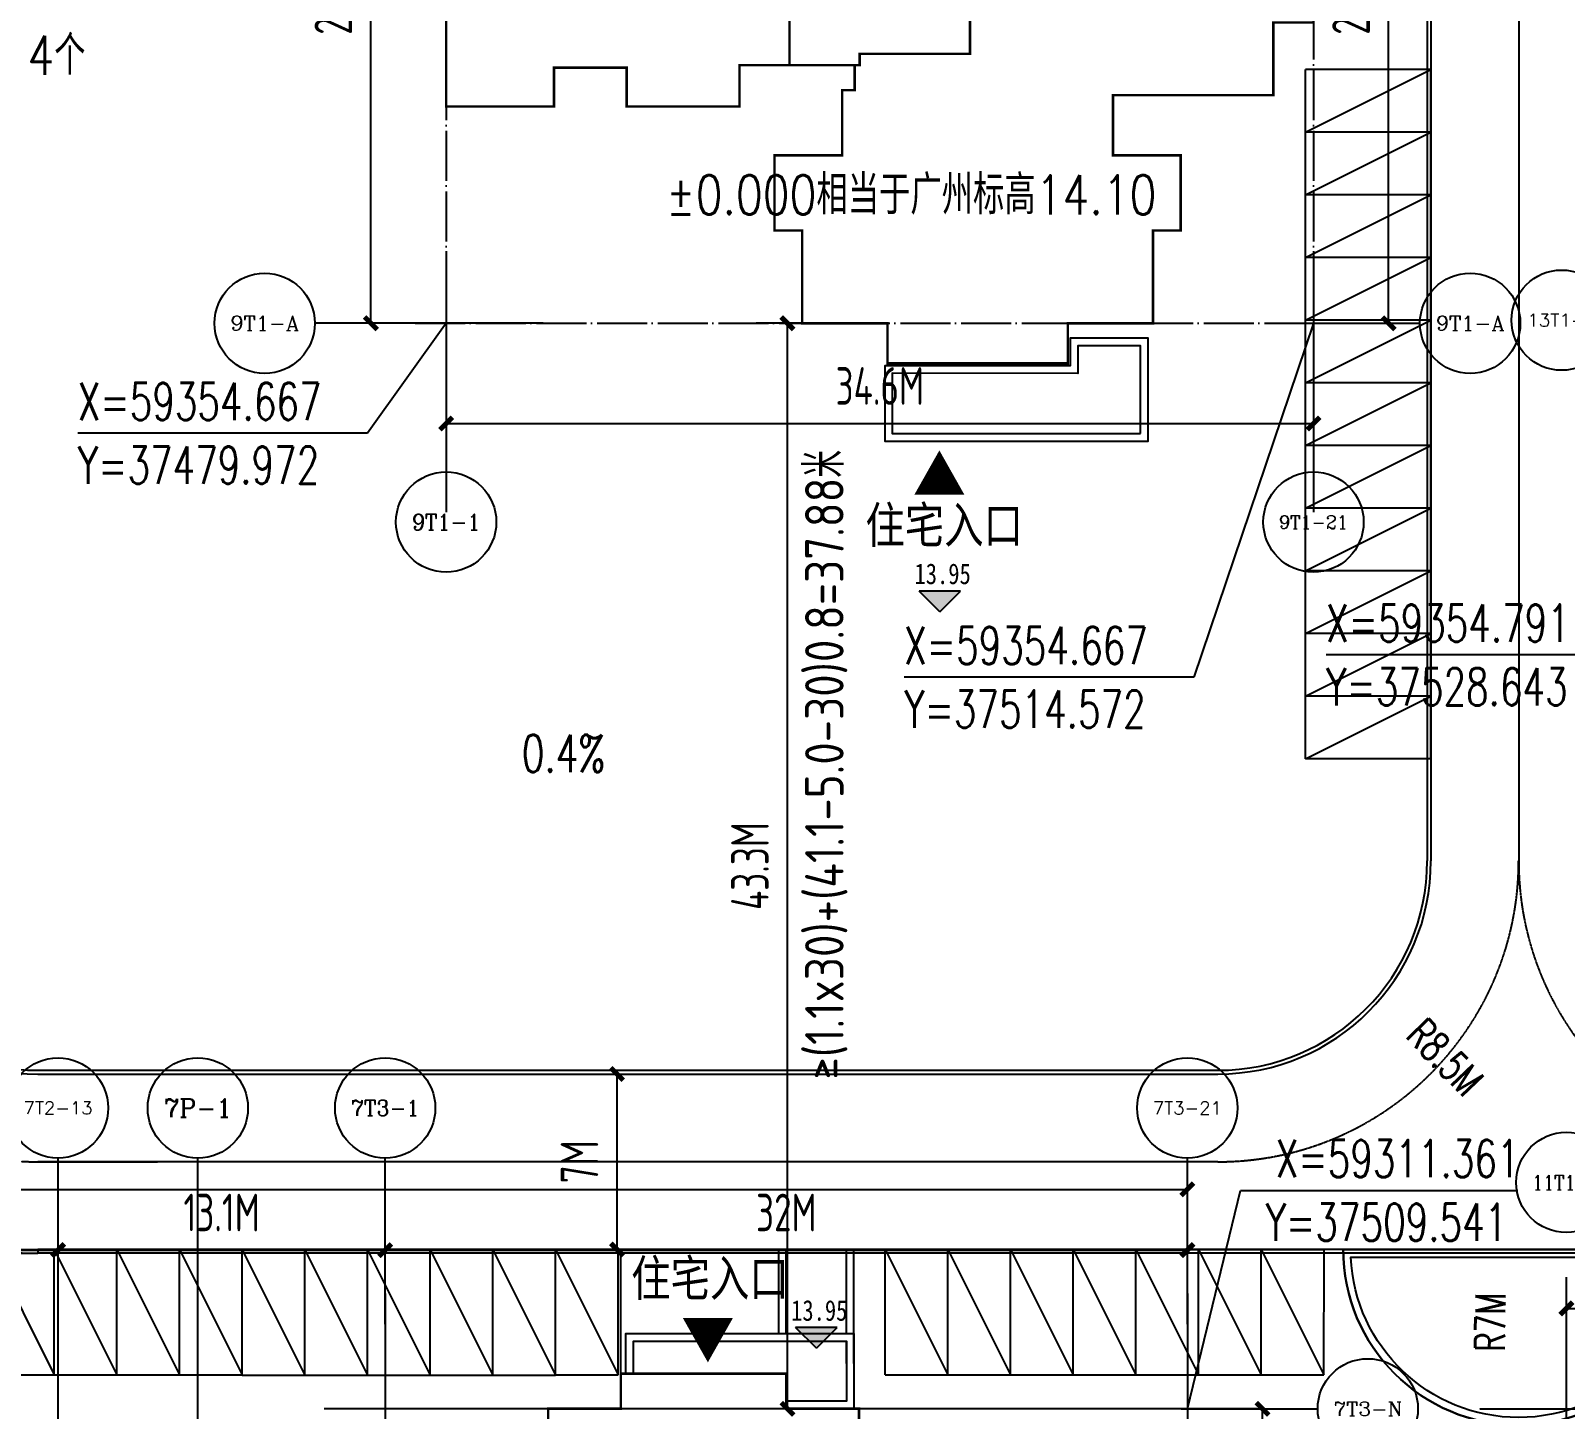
# Model space of a CAD drawing. Header units: inches. Extents: x 12502 to 585460, y 5002 to 415502.
# Drawn here: x 290150 to 351369, y 153013 to 208009 of the extents above; entities that cross this region are included whole.
import ezdxf
from ezdxf.enums import TextEntityAlignment as Align

# ---------------------------------------------------------------- set-up
doc = ezdxf.new("R2010")
doc.units = ezdxf.units.IN
doc.header["$MEASUREMENT"] = 0
for name, pattern in [('ACAD_ISO04W100', [30, 24, -3, 0, -3]), ('DASH', [0.35, 0.25, -0.1]), ('DOTE', [2.42, 2, -0.2, 0.02, -0.2])]:
    doc.linetypes.add(name, pattern=pattern)
for name, color, linetype in [('-1-500室外标高', 4, 'Continuous'), ('@YL', 2, 'Continuous'), ('AXIS_TEXT', 7, 'Continuous'), ('DIM_COOR', 3, 'Continuous'), ('DIM_SYMB', 3, 'Continuous'), ('DL_道路中线_支路网_', 4, 'ACAD_ISO04W100'), ('DL_道路红线_支路网_', 1, 'Continuous'), ('DOTE', 16, 'Continuous'), ('PUB_DIM', 3, 'Continuous'), ('PUB_TEXT', 7, 'Continuous'), ('SHAPE', 161, 'Continuous'), ('入口', 4, 'Continuous'), ('屋顶轮廓', 36, 'Continuous'), ('建筑间距退缩', 5, 'Continuous'), ('扑救面', 2, 'Continuous'), ('竖向标高', 1, 'Continuous'), ('车位', 40, 'Continuous')]:
    doc.layers.add(name, color=color, linetype=linetype)
doc.styles.add('_DIMFONT', font='gbenor.shx', dxfattribs={"bigfont": 'gbcbig.shx'})
doc.styles.add('_TCH_AXIS', font='COMPLEX', dxfattribs={"bigfont": 'GBCBIG'})
doc.styles.add('_TCH_DIM', font='SIMPLEX', dxfattribs={"bigfont": 'GBCBIG'})
doc.styles.add('CHINESE', font='', dxfattribs={"width": 0.8})
doc.styles.add('DIM_FONT', font='superos.shx', dxfattribs={"width": 0.8, "bigfont": 'haiwenzw.shx'})
doc.styles.add('DIMST', font='', dxfattribs={"width": 0.8})
doc.styles.add('text_zheng', font='simplex.shx', dxfattribs={"width": 0.8, "bigfont": 'hztxt.shx'})
doc.styles.get('CHINESE').set_extended_font_data('NSimSun')
doc.styles.get('DIMST').set_extended_font_data('SimSun')
doc.dimstyles.new('DIMN500', dxfattribs={"dimscale": 5, "dimtxt": 300, "dimasz": 100, "dimexe": 250, "dimexo": 300, "dimgap": 150, "dimtad": 1, "dimdec": 0, "dimzin": 0, "dimdsep": 46, "dimtxsty": 'DIM_FONT', "dimblk": 'ARCHTICK', "dimcen": 0.09, "dimclrt": 7, "dimazin": 2, "dimtfac": 1, "dimtdec": 0, "dimtix": 1, "dimtmove": 2, "dimatfit": 3, "dimldrblk": 'ARCHTICK', "dimfxl": 1, "dimtolj": 1, "dimtzin": 0, "dimarcsym": 0})

# ---------------------------------------------------------------- blocks, each defined once
blk = doc.blocks.new('车位')
at = {"layer": '车位'}
for p, q in [((2126015, 462726), (2126015, 465226)), ((2131015, 465226), (2126015, 465226)), ((2131015, 462726), (2131015, 465226)), ((2131015, 462726), (2126015, 462726))]:
    blk.add_line(p, q, dxfattribs=at)
blk.add_lwpolyline([(2126015, 462726), (2131015, 465226)], dxfattribs=at)
blk = doc.blocks.new('_ArchTick')
at = {"color": 0, "linetype": 'ByBlock', "const_width": 0.4}
blk.add_lwpolyline([(-0.5, -0.5), (0.5, 0.5)], dxfattribs=at)
blk = doc.blocks.new('*D135')
at = {"layer": 'Defpoints', "color": 0, "transparency": 16777216}
for p in [(523580, 61443), (420220, 56674), (523580, 56674)]:
    blk.add_point(p, dxfattribs=at)
at = {"layer": 'PUB_DIM', "color": 0, "lineweight": -2, "transparency": 16777216}
for p, q in [((420220, 58174), (420220, 62693)), ((523580, 58174), (523580, 62693)), ((420220, 61443), (523580, 61443))]:
    blk.add_line(p, q, dxfattribs=at)
at = {"layer": 'PUB_DIM', "color": 0, "lineweight": -2, "transparency": 16777216, "xscale": 500, "yscale": 500, "zscale": 500, "rotation": 180}
blk.add_blockref('_ArchTick', (420220, 61443), dxfattribs=at)
at = {"layer": 'PUB_DIM', "color": 0, "lineweight": -2, "transparency": 16777216, "xscale": 500, "yscale": 500, "zscale": 500}
blk.add_blockref('_ArchTick', (523580, 61443), dxfattribs=at)
at = {"layer": 'PUB_DIM', "color": 7, "transparency": 16777216, "insert": (471900, 62943), "char_height": 1500, "attachment_point": 5, "style": 'DIM_FONT'}
blk.add_mtext('\\A1;103.4M', dxfattribs=at)
blk = doc.blocks.new('*D136')
at = {"layer": 'Defpoints', "color": 0, "transparency": 16777216}
for p in [(521834, 52690), (526580, 52690), (521834, 17075)]:
    blk.add_point(p, dxfattribs=at)
at = {"layer": 'PUB_DIM', "color": 0, "lineweight": -2, "transparency": 16777216}
for p, q in [((523334, 52690), (527830, 52690)), ((526580, 17075), (526580, 52690)), ((523334, 17075), (527830, 17075))]:
    blk.add_line(p, q, dxfattribs=at)
at = {"layer": 'PUB_DIM', "color": 0, "lineweight": -2, "transparency": 16777216, "xscale": 500, "yscale": 500, "zscale": 500}
for p, rotation in [((526580, 52690), 90), ((526580, 17075), 270)]:
    blk.add_blockref('_ArchTick', p, dxfattribs=dict(at, rotation=rotation))
at = {"layer": 'PUB_DIM', "color": 7, "transparency": 16777216, "insert": (525080, 34883), "char_height": 1500, "attachment_point": 5, "rotation": 90, "style": 'DIM_FONT'}
blk.add_mtext('\\A1;35.6M', dxfattribs=at)
blk = doc.blocks.new('*D139')
at = {"layer": 'Defpoints', "color": 0, "transparency": 16777216}
for p in [(478531, 59022), (452331, 54564), (478531, 54564)]:
    blk.add_point(p, dxfattribs=at)
at = {"layer": 'PUB_DIM', "color": 0, "lineweight": -2, "transparency": 16777216}
for p, q in [((452331, 56064), (452331, 60272)), ((478531, 56064), (478531, 60272)), ((452331, 59022), (478531, 59022))]:
    blk.add_line(p, q, dxfattribs=at)
at = {"layer": 'PUB_DIM', "color": 0, "lineweight": -2, "transparency": 16777216, "xscale": 500, "yscale": 500, "zscale": 500, "rotation": 180}
blk.add_blockref('_ArchTick', (452331, 59022), dxfattribs=at)
at = {"layer": 'PUB_DIM', "color": 0, "lineweight": -2, "transparency": 16777216, "xscale": 500, "yscale": 500, "zscale": 500}
blk.add_blockref('_ArchTick', (478531, 59022), dxfattribs=at)
at = {"layer": 'PUB_DIM', "color": 7, "transparency": 16777216, "insert": (465431, 60522), "char_height": 1500, "attachment_point": 5, "style": 'DIM_FONT'}
blk.add_mtext('\\A1;26.2M', dxfattribs=at)
blk = doc.blocks.new('*D140')
at = {"layer": 'Defpoints', "color": 0, "transparency": 16777216}
for p in [(491580, 59022), (478531, 54564), (491580, 54564)]:
    blk.add_point(p, dxfattribs=at)
at = {"layer": 'PUB_DIM', "color": 0, "lineweight": -2, "transparency": 16777216}
for p, q in [((478531, 56064), (478531, 60272)), ((491580, 56064), (491580, 60272)), ((478531, 59022), (491580, 59022))]:
    blk.add_line(p, q, dxfattribs=at)
at = {"layer": 'PUB_DIM', "color": 0, "lineweight": -2, "transparency": 16777216, "xscale": 500, "yscale": 500, "zscale": 500, "rotation": 180}
blk.add_blockref('_ArchTick', (478531, 59022), dxfattribs=at)
at = {"layer": 'PUB_DIM', "color": 0, "lineweight": -2, "transparency": 16777216, "xscale": 500, "yscale": 500, "zscale": 500}
blk.add_blockref('_ArchTick', (491580, 59022), dxfattribs=at)
at = {"layer": 'PUB_DIM', "color": 7, "transparency": 16777216, "insert": (485055, 60522), "char_height": 1500, "attachment_point": 5, "style": 'DIM_FONT'}
blk.add_mtext('\\A1;13.1M', dxfattribs=at)
blk = doc.blocks.new('*D141')
at = {"layer": 'Defpoints', "color": 0, "transparency": 16777216}
for p in [(523580, 59022), (491580, 54564), (523580, 54564)]:
    blk.add_point(p, dxfattribs=at)
at = {"layer": 'PUB_DIM', "color": 0, "lineweight": -2, "transparency": 16777216}
for p, q in [((491580, 56064), (491580, 60272)), ((523580, 56064), (523580, 60272)), ((491580, 59022), (523580, 59022))]:
    blk.add_line(p, q, dxfattribs=at)
at = {"layer": 'PUB_DIM', "color": 0, "lineweight": -2, "transparency": 16777216, "xscale": 500, "yscale": 500, "zscale": 500, "rotation": 180}
blk.add_blockref('_ArchTick', (491580, 59022), dxfattribs=at)
at = {"layer": 'PUB_DIM', "color": 0, "lineweight": -2, "transparency": 16777216, "xscale": 500, "yscale": 500, "zscale": 500}
blk.add_blockref('_ArchTick', (523580, 59022), dxfattribs=at)
at = {"layer": 'PUB_DIM', "color": 7, "transparency": 16777216, "insert": (507580, 60522), "char_height": 1500, "attachment_point": 5, "style": 'DIM_FONT'}
blk.add_mtext('\\A1;32M', dxfattribs=at)
blk = doc.blocks.new('*D149')
at = {"layer": 'Defpoints', "color": 0, "transparency": 16777216}
for p in [(718591, 53587), (683991, 46390), (718591, 46390)]:
    blk.add_point(p, dxfattribs=at)
at = {"layer": 'PUB_DIM', "color": 0, "lineweight": -2, "transparency": 16777216}
for p, q in [((683991, 47890), (683991, 54837)), ((718591, 47890), (718591, 54837)), ((683991, 53587), (718591, 53587))]:
    blk.add_line(p, q, dxfattribs=at)
at = {"layer": 'PUB_DIM', "color": 0, "lineweight": -2, "transparency": 16777216, "xscale": 500, "yscale": 500, "zscale": 500, "rotation": 180}
blk.add_blockref('_ArchTick', (683991, 53587), dxfattribs=at)
at = {"layer": 'PUB_DIM', "color": 0, "lineweight": -2, "transparency": 16777216, "xscale": 500, "yscale": 500, "zscale": 500}
blk.add_blockref('_ArchTick', (718591, 53587), dxfattribs=at)
at = {"layer": 'PUB_DIM', "color": 7, "transparency": 16777216, "insert": (701291, 55087), "char_height": 1500, "attachment_point": 5, "style": 'DIM_FONT'}
blk.add_mtext('\\A1;34.6M', dxfattribs=at)
blk = doc.blocks.new('*D150')
at = {"layer": 'Defpoints', "color": 0, "transparency": 16777216}
for p in [(715365, 49587), (721591, 49587), (715365, 23087)]:
    blk.add_point(p, dxfattribs=at)
at = {"layer": 'PUB_DIM', "color": 0, "lineweight": -2, "transparency": 16777216}
for p, q in [((716865, 49587), (722841, 49587)), ((721591, 23087), (721591, 49587)), ((716865, 23087), (722841, 23087))]:
    blk.add_line(p, q, dxfattribs=at)
at = {"layer": 'PUB_DIM', "color": 0, "lineweight": -2, "transparency": 16777216, "xscale": 500, "yscale": 500, "zscale": 500}
for p, rotation in [((721591, 49587), 90), ((721591, 23087), 270)]:
    blk.add_blockref('_ArchTick', p, dxfattribs=dict(at, rotation=rotation))
at = {"layer": 'PUB_DIM', "color": 7, "transparency": 16777216, "insert": (720091, 36337), "char_height": 1500, "attachment_point": 5, "rotation": 90, "style": 'DIM_FONT'}
blk.add_mtext('\\A1;26.5M', dxfattribs=at)
blk = doc.blocks.new('*D151')
at = {"layer": 'Defpoints', "color": 0, "transparency": 16777216}
for p in [(63447, -149142), (31446, -155523), (63447, -155523)]:
    blk.add_point(p, dxfattribs=at)
at = {"layer": 'PUB_DIM', "color": 0, "lineweight": -2, "transparency": 16777216}
for p, q in [((31446, -154023), (31446, -147892)), ((63447, -154023), (63447, -147892)), ((31446, -149142), (63447, -149142))]:
    blk.add_line(p, q, dxfattribs=at)
at = {"layer": 'PUB_DIM', "color": 0, "lineweight": -2, "transparency": 16777216, "xscale": 500, "yscale": 500, "zscale": 500, "rotation": 180}
blk.add_blockref('_ArchTick', (31446, -149142), dxfattribs=at)
at = {"layer": 'PUB_DIM', "color": 0, "lineweight": -2, "transparency": 16777216, "xscale": 500, "yscale": 500, "zscale": 500}
blk.add_blockref('_ArchTick', (63447, -149142), dxfattribs=at)
at = {"layer": 'PUB_DIM', "color": 7, "transparency": 16777216, "insert": (47447, -147642), "char_height": 1500, "attachment_point": 5, "style": 'DIM_FONT'}
blk.add_mtext('\\A1;32.0M', dxfattribs=at)
blk = doc.blocks.new('D5D6dwzx')
at = {"layer": 'PUB_DIM'}
blk.add_circle((294984.1, -194311.2), 2000, dxfattribs=at)
at = {"layer": 'AXIS_TEXT', "style": '_TCH_AXIS'}
blk.add_text('13T1-A', height=516.01, dxfattribs=at).set_placement((293608.1, -194569.2), (296360.2, -194569.2), align=Align.FIT)
blk = doc.blocks.new('T11lkx')
at = {"layer": 'SHAPE', "const_width": 100}
for points in [[(692913, 109833), (690013, 109833), (690013, 107033), (690013, 106533), (688912, 106533), (688912, 103433), (691613, 103433), (691613, 101033), (684213, 101033), (684213, 98133), (682613, 98134), (682613, 91983), (686913, 91983), (686913, 93533), (689813, 93533), (689813, 91983), (694313, 91983), (694313, 93633), (698913, 93633), (698913, 92633), (698413, 92633), (698413, 90033), (695713, 90033), (695713, 87233), (695713, 87033), (696813, 87033), (696813, 83333), (700220, 83333), (700220, 81733), (707413, 81733), (707413, 83333), (710813, 83333), (710813, 86533), (710813, 87033), (711913, 87033), (711913, 90033), (709213, 90033), (709213, 92433), (715613, 92433), (715613, 95333), (717213, 95333), (717213, 101483), (712913, 101483), (712913, 99933), (710013, 99933), (710013, 101633), (705513, 101633), (705513, 99933), (701613, 99933), (701613, 100833), (702013, 100833), (702013, 103633), (703713, 103633), (703713, 106333), (703713, 106533), (702413, 106533), (702413, 109833), (699513, 109833), (699513, 111233), (692913, 111233)], [(696313, 99433), (701113, 99433), (701113, 99933), (703513, 99933), (703513, 94083), (699113, 94083), (699113, 93633), (696313, 93633)]]:
    blk.add_lwpolyline(points, close=True, dxfattribs=at)
blk = doc.blocks.new('T7T8T9lkx')
at = {"layer": 'SHAPE', "const_width": 100}
blk.add_lwpolyline([(508816, 121367), (508816, 124667), (505916, 124667), (505916, 126067), (499316, 126067), (499316, 124667), (496416, 124667), (496416, 121367)], dxfattribs=at)
blk = doc.blocks.new('*D263')
at = {"layer": 'Defpoints', "color": 0, "transparency": 16777216}
for p in [(320340, 196337), (325494, 196337), (325494, 153031)]:
    blk.add_point(p, dxfattribs=at)
at = {"layer": 'PUB_DIM', "color": 0, "lineweight": -2, "transparency": 16777216}
for p, q in [((323994, 196337), (319090, 196337)), ((320340, 153031), (320340, 196337)), ((323994, 153031), (319090, 153031))]:
    blk.add_line(p, q, dxfattribs=at)
at = {"layer": 'PUB_DIM', "color": 0, "lineweight": -2, "transparency": 16777216, "xscale": 500, "yscale": 500, "zscale": 500}
for p, rotation in [((320340, 196337), 90), ((320340, 153031), 270)]:
    blk.add_blockref('_ArchTick', p, dxfattribs=dict(at, rotation=rotation))
at = {"layer": 'PUB_DIM', "color": 7, "transparency": 16777216, "insert": (318840, 174684), "char_height": 1500, "attachment_point": 5, "rotation": 90, "style": 'DIM_FONT'}
blk.add_mtext('\\A1;43.3M', dxfattribs=at)
blk = doc.blocks.new('*D304')
at = {"layer": 'Defpoints', "color": 0, "transparency": 16777216}
for p in [(310606, 166386), (313540, 166386), (310606, 159386)]:
    blk.add_point(p, dxfattribs=at)
at = {"layer": 'PUB_DIM', "color": 0, "lineweight": -2, "transparency": 16777216}
for p, q in [((312106, 166386), (314790, 166386)), ((313540, 159386), (313540, 166386)), ((312106, 159386), (314790, 159386))]:
    blk.add_line(p, q, dxfattribs=at)
at = {"layer": 'PUB_DIM', "color": 0, "lineweight": -2, "transparency": 16777216, "xscale": 500, "yscale": 500, "zscale": 500}
for p, rotation in [((313540, 166386), 90), ((313540, 159386), 270)]:
    blk.add_blockref('_ArchTick', p, dxfattribs=dict(at, rotation=rotation))
at = {"layer": 'PUB_DIM', "color": 7, "transparency": 16777216, "insert": (312040, 162886), "char_height": 1500, "attachment_point": 5, "rotation": 90, "style": 'DIM_FONT'}
blk.add_mtext('\\A1;7M', dxfattribs=at)
blk = doc.blocks.new('T7T8T9dwzx')
at = {"layer": 'DOTE', "color": 16, "linetype": 'DOTE'}
for p, q in [((478530.6, 16308.5), (478530.6, 57297.9)), ((484105.1, 16308.5), (484105.1, 57297.9)), ((491580.3, 57297.9), (491580.3, 16308.5)), ((523580.3, 57297.9), (523580.3, 16308.5)), ((526379.2, 52690.4), (489141.3, 52690.4))]:
    blk.add_line(p, q, dxfattribs=at)
at = {"layer": 'PUB_DIM'}
for p, q in [((478530.6, 57297.9), (478530.6, 62692.5)), ((484105.1, 57297.9), (484105.1, 62692.5)), ((491580.3, 57297.9), (491580.3, 62692.5)), ((523580, 57297.9), (523580, 61297.9)), ((526379.2, 52690.4), (528779.2, 52690.4))]:
    blk.add_line(p, q, dxfattribs=at)
for centre in [(478530.6, 64692.5), (484105.1, 64692.5), (491580.3, 64692.5), (523580, 64692.5), (530779.2, 52690.4)]:
    blk.add_circle(centre, 2000, dxfattribs=at)
at = {"layer": 'AXIS_TEXT', "style": '_TCH_AXIS'}
for s, height, p, p2 in [('7T2-13', 507.25, (477153.7, 64438.9), (479907.4, 64438.9)), ('7P-1', 736.73, (482754.4, 64324.1), (485455.7, 64324.1)), ('7T3-1', 616.73, (490214.7, 64384.1), (492945.9, 64384.1)), ('7T3-21', 511.59, (522203.6, 64436.7), (524956.4, 64436.7)), ('7T3-N', 559.37, (529407.4, 52410.7), (532151, 52410.7))]:
    blk.add_text(s, height=height, dxfattribs=at).set_placement(p, p2, align=Align.FIT)
at = {"layer": 'PUB_DIM'}
for p1, p2, distance, text, picture, middle in [((420220.1, 56674.4), (523580, 56674.4), 4768.1, '103.4M', '*D135', (471900, 62942.5)), ((452330.6, 54564.5), (478530.6, 54564.5), 4457.1, '26.2M', '*D139', (465430.6, 60521.6)), ((478530.6, 54564.5), (491580.3, 54564.5), 4457.1, '13.1M', '*D140', (485055.4, 60521.6)), ((491580.3, 54564.5), (523580, 54564.5), 4457.1, '32M', '*D141', (507580.1, 60521.6)), ((521834.2, 17074.9), (521834.2, 52690.4), -4746.1, '35.6M', '*D136', (525080.3, 34882.7))]:
    dim = blk.add_aligned_dim(p1=p1, p2=p2, distance=distance, text=text, dimstyle='DIMN500', dxfattribs=at)
    dim.commit()
    dim.dimension.update_dxf_attribs({"geometry": picture, "text_midpoint": middle})
blk = doc.blocks.new('T11dwzx')
at = {"layer": 'DOTE', "linetype": 'DOTE', "ltscale": 1000}
for p, q in [((683991.3, 52543.5), (683991.3, 19555.4)), ((718591.3, 52543.5), (718591.3, 19555.4)), ((719990.2, 49587.1), (682752.4, 49587.1)), ((682752.4, 23087.1), (719989.2, 23087.1))]:
    blk.add_line(p, q, dxfattribs=at)
at = {"layer": 'PUB_DIM'}
for p, q in [((683991.3, 52543.5), (683991.3, 54943.5)), ((718591.2, 52543.5), (718591.2, 54943.5)), ((682752.4, 49587.1), (678752.4, 49587.1)), ((687866.3, 49587.1), (679741.3, 49587.1)), ((680991.3, 23087.1), (680991.3, 49587.1)), ((719989.2, 49587.1), (722389.2, 49587.1)), ((683991.3, 25962.1), (683991.3, 17837.1)), ((718591.2, 25962.1), (718591.2, 17837.1)), ((682752.4, 23087.1), (678752.4, 23087.1)), ((687866.3, 23087.1), (679741.3, 23087.1)), ((719989.2, 23087.1), (722389.2, 23087.1)), ((683991.3, 19555.4), (683991.3, 15555.4)), ((683991.3, 19087.1), (718591.2, 19087.1)), ((718591.2, 19555.4), (718591.2, 15555.4))]:
    blk.add_line(p, q, dxfattribs=at)
for centre in [(683991.3, 56943.5), (718591.2, 56943.5), (676752.4, 49587.1), (724841.3, 49587.1), (676752.4, 23087.1), (724841.3, 23087.1), (683991.3, 15155.4), (718591.2, 15155.4)]:
    blk.add_circle(centre, 2000, dxfattribs=at)
at = {"layer": 'PUB_DIM', "xscale": 500, "yscale": 500, "zscale": 500}
for p, rotation in [((680991.3, 49587.1), 90), ((680991.3, 23087.1), 270), ((683991.3, 19087.1), 180)]:
    blk.add_blockref('_ArchTick', p, dxfattribs=dict(at, rotation=rotation))
blk.add_blockref('_ArchTick', (718591.2, 19087.1), dxfattribs=at)
at = {"layer": 'AXIS_TEXT', "style": '_TCH_AXIS'}
for s, height, p, p2 in [('9T1-1', 643.02, (682628.8, 56622), (685353.9, 56622)), ('9T1-21', 529.71, (717216.5, 56678.6), (719965.9, 56678.6)), ('9T1-R', 586.68, (675383.5, 49293.7), (678121.3, 49293.7)), ('9T1-R', 586.68, (723472.4, 49293.7), (726210.3, 49293.7)), ('9T1-A', 586.68, (675383.5, 22793.7), (678121.3, 22793.7)), ('9T1-A', 586.68, (723472.4, 22793.7), (726210.3, 22793.7)), ('9T1-1', 643.02, (682628.8, 14833.9), (685353.9, 14833.9)), ('9T1-21', 529.71, (717216.5, 14890.6), (719965.9, 14890.6))]:
    blk.add_text(s, height=height, dxfattribs=at).set_placement(p, p2, align=Align.FIT)
at = {"layer": 'PUB_DIM', "color": 7, "insert": (679491.3, 36337.1), "char_height": 1500, "attachment_point": 5, "rotation": 90, "style": 'DIM_FONT'}
blk.add_mtext('\\A1;26.5M', dxfattribs=at)
at = {"layer": 'PUB_DIM', "color": 7, "insert": (701291.3, 20587.1), "char_height": 1500, "attachment_point": 5, "style": 'DIM_FONT'}
blk.add_mtext('\\A1;34.6M', dxfattribs=at)
at = {"layer": 'PUB_DIM'}
for p1, p2, distance, text, picture, middle in [((683991.3, 46390.4), (718591.2, 46390.4), 7196.7, '34.6M', '*D149', (701291.3, 55087.1)), ((715365.4, 23087.1), (715365.4, 49587.1), -6226, '26.5M', '*D150', (720091.3, 36337.1))]:
    dim = blk.add_aligned_dim(p1=p1, p2=p2, distance=distance, text=text, dimstyle='DIMN500', dxfattribs=at)
    dim.commit()
    dim.dimension.update_dxf_attribs({"geometry": picture, "text_midpoint": middle})
blk = doc.blocks.new('D1D2dwzx')
at = {"layer": 'DOTE', "linetype": 'DOTE'}
blk.add_line((27973.7, -153142.4), (101558.5, -153142.4), dxfattribs=at)
at = {"layer": 'PUB_DIM'}
blk.add_circle((31446.8, -144115.9), 2000, dxfattribs=at)
at = {"layer": 'AXIS_TEXT', "style": '_TCH_AXIS'}
blk.add_text('11T1-1', height=581.01, dxfattribs=at).set_placement((30077.2, -144406.4), (32816.3, -144406.4), align=Align.FIT)
at = {"layer": 'PUB_DIM'}
dim = blk.add_aligned_dim(p1=(31446.4, -155522.7), p2=(63446.7, -155522.7), distance=6380.3, text='32.0M', dimstyle='DIMN500', dxfattribs=at)
dim.commit()
dim.dimension.update_dxf_attribs({"geometry": '*D151', "text_midpoint": (47446.6, -147642.4)})

msp = doc.modelspace()

# ---------------------------------------------------------------- hatches: boundary and pattern name
at = {"layer": '-1-500室外标高'}
for points in [[(326413, 184831.9), (327238, 185656.9), (325588, 185656.9)], [(321490.8, 155445.2), (322315.8, 156270.2), (320665.8, 156270.2)]]:
    msp.add_hatch(color=113, dxfattribs=at).paths.add_polyline_path(points)

# ---------------------------------------------------------------- linework, layer by layer
at = {"layer": '-1-500室外标高', "color": 113}
for p, q in [((326413, 184831.9), (325588, 185656.9)), ((327238, 185656.9), (325588, 185656.9)), ((326413, 184831.9), (327238, 185656.9)), ((321490.8, 155445.2), (320665.8, 156270.2)), ((322315.8, 156270.2), (320665.8, 156270.2)), ((321490.8, 155445.2), (322315.8, 156270.2))]:
    msp.add_line(p, q, dxfattribs=at)
at = {"layer": '@YL'}
msp.add_line((290432.1, 159386.4), (290432.1, 159236.8), dxfattribs=at)
for points in [[(329222.3, 191640.1), (334721.9, 191640.1), (334721.9, 195737.2), (331622.3, 195737.3), (331622.3, 194640.2), (324222.1, 194640.7), (324222.3, 191640.1), (334721.9, 191640.1)], [(230520, 167452), (251420.3, 167452), (251420.3, 159236.4), (290432.1, 159236.8)], [(313691.4, 153037.4), (313691.4, 159386.4)], [(319991.7, 156037.4), (319991.7, 159386.4)], [(322991.7, 154837.7), (322991.7, 159386.4)], [(313891.4, 154437.4), (313891.4, 156037.4), (322991.7, 156037.4), (322991.7, 153037.4), (320291.4, 153037.4)]]:
    msp.add_lwpolyline(points, dxfattribs=at)
at = {"layer": '@YL', "color": 8}
for points in [[(334421.9, 191940.1), (334421.9, 195437.2), (331922.3, 195437.3), (331922.3, 194340.2), (324522.1, 194340.7), (324522.3, 191940.1), (334421.9, 191940.1)], [(320291.7, 156037.4), (320291.7, 159386.4)], [(322691.7, 156037.4), (322691.7, 159386.4)], [(314191.4, 154437.4), (314191.4, 155737.4), (322691.7, 155737.4), (322691.7, 153337.4), (320291.4, 153337.4)], [(322691.7, 154837.7), (322691.7, 155737.4)]]:
    msp.add_lwpolyline(points, dxfattribs=at)
at = {"layer": '@YL'}
msp.add_lwpolyline([(356507.7, 159386.4, -1), (342507.7, 159386.4), (356507.7, 159386.4)], format="xyb", dxfattribs=at)
at = {"layer": '@YL', "color": 8}
msp.add_lwpolyline([(356200.9, 159086.4, -0.9561829), (342814.4, 159086.4)], format="xyb", close=True, dxfattribs=at)
at = {"layer": '@YL'}
msp.add_arc((349507.7, 159386.4), 7000, 180, 0, dxfattribs=at)
at = {"layer": 'DIM_COOR', "color": 3}
for p, q in [((306722.2, 196337.3), (303581.5, 191950)), ((341322.2, 196337.3), (336547.4, 182214.8)), ((303581.5, 191950), (292031.5, 191950)), ((353380.2, 183107), (341830.2, 183107)), ((336547.4, 182214.8), (324997.4, 182214.8)), ((336291.6, 153031.4), (338417.6, 161743.7)), ((338417.6, 161743.7), (349472.6, 161743.7))]:
    msp.add_line(p, q, dxfattribs=at)
at = {"layer": 'DIM_SYMB'}
msp.add_lwpolyline([(313668.4, 179178.9, 0, 0, 0), (317669.4, 179178.9, 400, 0, 0), (319169.4, 179178.9, 0, 0, 0)], format="xyseb", dxfattribs=at)
at = {"layer": 'DL_道路中线_支路网_', "color": 8}
for p, q in [((349507.7, 301027.4), (349510.7, 174615.9, 0)), ((337507.7, 162886.4), (290432.1, 162886.4))]:
    msp.add_line(p, q, dxfattribs=at)
msp.add_lwpolyline([(278432.1, 179952), (278432.1, 174886.4, 0.4142136), (290432.1, 162886.4), (295218.4, 162886.4)], format="xyb", dxfattribs=at)
for centre, radius, start, end in [((337507.7, 174886.4), 12000, 270, 0), ((361506.3, 174883.2, 0), 11996.8, 180.804359, 270.006295)]:
    msp.add_arc(centre, radius, start, end, dxfattribs=at)
at = {"layer": 'DL_道路红线_支路网_', "color": 8}
for p, q in [((345857.7, 241412.9), (345857.7, 174886.4)), ((290432.1, 166536.4), (337507.7, 166536.4)), ((419837.9, 159236.4), (290432.1, 159236.4))]:
    msp.add_line(p, q, dxfattribs=at)
at = {"layer": 'DL_道路红线_支路网_', "color": 4}
for p, q in [((346007.7, 241412.9), (346007.7, 174886.4)), ((290432.1, 166386.4), (337507.7, 166386.4)), ((340507.7, 159386.4), (290432.1, 159386.4)), ((419837.9, 159386.4), (290432.1, 159386.4)), ((419116.4, 159386.4), (340507.7, 159386.4))]:
    msp.add_line(p, q, dxfattribs=at)
for centre, start, end in [((290432.1, 174886.4), 179.999943, 270), ((337507.7, 174886.4), 270, 0)]:
    msp.add_arc(centre, 8500, start, end, dxfattribs=at)
at = {"layer": 'DL_道路红线_支路网_', "color": 8}
for centre, radius, start, end in [((290432.1, 174886.4), 8350, 179.999971, 270), ((337507.7, 174886.4), 8350, 270, 0), ((290432.1, 174886.4), 15650, 198.562973, 270)]:
    msp.add_arc(centre, radius, start, end, dxfattribs=at)
at = {"layer": 'PUB_DIM'}
for points in [[(347288.7, 164730.6, 0, 0, 0), (343959, 168187.9, 264, 0, 0), (343404, 168764.1, 0, 0, 0)], [(349492.4, 157986.5, 0, 0, 0), (349492.4, 153186.8, 264, 0, 0), (349492.4, 152386.4, 0, 0, 0)]]:
    msp.add_lwpolyline(points, format="xyseb", dxfattribs=at)
at = {"layer": '入口'}
for points in [[(326399.3, 191266, 0, 2000, 0), (326399.3, 189494.7, 2000, 2000, 0)], [(317164.2, 154886, 0, 2000, 0), (317164.2, 156657.3, 2000, 2000, 0)]]:
    msp.add_lwpolyline(points, format="xyseb", dxfattribs=at)
at = {"layer": '扑救面', "color": 8, "linetype": 'DASH', "ltscale": 3}
msp.add_lwpolyline([(218638.9, 159386.4), (290432.1, 159387.1)], dxfattribs=at)

# ---------------------------------------------------------------- block references
for name, p in [('T11dwzx', (-377269.1, 173250.2)), ('D5D6dwzx', (56242, 390772.1)), ('T7T8T9dwzx', (-187288.7, 100341)), ('D1D2dwzx', (319966.4, 306178.7))]:
    msp.add_blockref(name, p)
at = {"layer": '屋顶轮廓'}
for name, p in [('T11lkx', (-375890.6, 113003.8)), ('T7T8T9lkx', (-185624.2, 28370.3))]:
    msp.add_blockref(name, p, dxfattribs=at)
at = {"layer": '车位'}
for p, rotation in [((-1785014.8, -258729.4), 359.9991256950881), ((-1785014.8, -261229.4), 359.9991256950881), ((-1785014.8, -263729.5), 359.9991256950881), ((-1785014.3, -266229.5), 359.9991256950881), ((-1785014.8, -268729.7), 359.9991256950881), ((-1785014.4, -271229.7), 359.9991256950881), ((-1785014.8, -273729.9), 359.9991256950881), ((-1785014.8, -276229.9), 359.9991256950881), ((-1785014.4, -278729.9), 359.9991256950881), ((-1785014.7, -281230.1), 359.9991256950881), ((-1785014.8, -283730.1), 359.9991256950881), ((-173926, 2285447.3), 269.9943960965813), ((-171426, 2285447), 269.9943960965813), ((-168926.2, 2285447.3), 269.9943960965813), ((-166426.2, 2285447), 269.9943960965813), ((-163926.2, 2285432.9), 269.9943960965813), ((-161426.2, 2285439.3), 269.9943960965813), ((-158926.2, 2285432.4), 269.9943960965813), ((-156426.2, 2285438.8), 269.9943960965813), ((-153926.2, 2285438.6), 269.9943960965813), ((-151426.2, 2285445.1), 269.9943960965813), ((-138275.4, 2285447), 269.9943960965813), ((-135775.4, 2285447), 269.9943960965813), ((-133275.4, 2285447), 269.9943960965813), ((-130775.4, 2285446.3), 269.9943960965813), ((-128275.4, 2285446), 269.9943960965813), ((-125775.4, 2285445.8), 269.9943960965813), ((-123275.4, 2285445.5), 269.9943960965813)]:
    msp.add_blockref('车位', p, dxfattribs=dict(at, rotation=rotation))

# ---------------------------------------------------------------- texts
at = {"layer": '-1-500室外标高', "color": 113, "style": 'DIMST', "width": 0.8}
for p in [(325407.3, 185931.9), (320485.1, 156545.2)]:
    msp.add_text('13.95', height=825, dxfattribs=at).set_placement(p)
at = {"layer": 'PUB_DIM', "color": 7, "style": '_TCH_DIM', "width": 0.705882}
for s, rotation, p in [('R8.5M', 313.923143, (344960.9, 167875.5)), ('R7M', 89.376082, (348958.3, 155312.1))]:
    msp.add_text(s, height=1190, rotation=rotation, dxfattribs=at).set_placement(p)
at = {"layer": 'PUB_TEXT'}
for s, height, style, width, p in [('4个', 1561.52, 'text_zheng', 0.8, (290015.6, 206247.6)), ('±0.000相当于广州标高14.10', 1561.518, 'text_zheng', 0.8, (315499.4, 200681.4)), ('X=59354.667', 1487.5, '_TCH_DIM', 0.705882, (292031.5, 192475)), ('Y=37479.972', 1487.5, '_TCH_DIM', 0.705882, (292031.5, 189937.5)), ('X=59354.791', 1487.5, '_TCH_DIM', 0.705882, (341830.2, 183632)), ('X=59354.667', 1487.5, '_TCH_DIM', 0.705882, (324997.4, 182739.8)), ('Y=37528.643', 1487.5, '_TCH_DIM', 0.705882, (341830.2, 181094.5)), ('Y=37514.572', 1487.5, '_TCH_DIM', 0.705882, (324997.4, 180202.3)), ('0.4%', 1487.5, '_TCH_DIM', 0.705882, (309743.4, 178435.1)), ('X=59311.361', 1487.5, '_TCH_DIM', 0.705882, (339822.6, 162268.7)), ('Y=37509.541', 1487.5, '_TCH_DIM', 0.705882, (339422.6, 159731.2))]:
    msp.add_text(s, height=height, dxfattribs=dict(at, style=style, width=width)).set_placement(p)
at = {"layer": '建筑间距退缩', "color": 7, "linetype": 'ByBlock', "ltscale": 10, "insert": (321887, 178727), "char_height": 1536, "attachment_point": 5, "rotation": 90, "style": '_DIMFONT'}
msp.add_mtext('\\A1;≥(1.1x30)+(41.1-5.0-30)0.8=37.88米', dxfattribs=at)
at = {"layer": '竖向标高', "color": 1, "char_height": 1440, "width": 45885.91, "attachment_point": 3, "style": 'CHINESE'}
for insert in [(329733.1, 189010.1), (320390.8, 158965.2)]:
    msp.add_mtext('{\\fSimSun|b0|i0|c134|p2;住宅入口}', dxfattribs=dict(at, insert=insert))

# ---------------------------------------------------------------- dimensions: what is measured, and where the dimension line sits
at = {"layer": 'PUB_DIM'}
for p1, p2, distance, text, picture, middle in [((325493.7, 153031.4), (325493.7, 196337.3), 5153.7, '43.3M', '*D263', (318840, 174684.3)), ((310606.3, 159386.4), (310606.3, 166386.4), -2933.7, '7M', '*D304', (312040, 162886.4))]:
    dim = msp.add_aligned_dim(p1=p1, p2=p2, distance=distance, text=text, dimstyle='DIMN500', dxfattribs=at)
    dim.commit()
    dim.dimension.update_dxf_attribs({"geometry": picture, "text_midpoint": middle})

doc.saveas('drawing.dxf')
